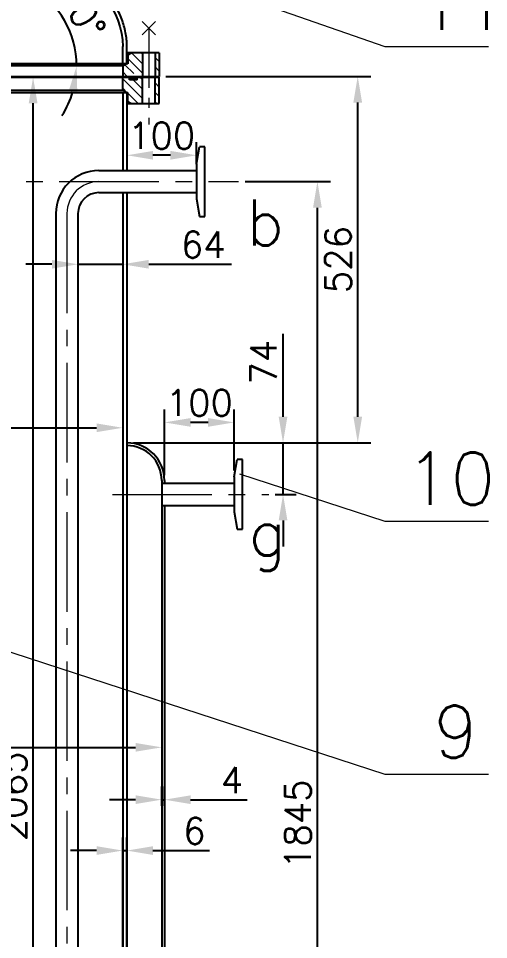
# Model space of a CAD drawing. Header units: millimetres. Extents: x 36080 to 36401, y 5729 to 6183.
# Drawn here: x 36197.3 to 36242.3, y 5992.6 to 6080.8 of the extents above; entities that cross this region are included whole.
import ezdxf

# ---------------------------------------------------------------- set-up
doc = ezdxf.new("R2010")
doc.units = ezdxf.units.MM
doc.linetypes.add('CENTER2', pattern=[28.575, 19.05, -3.175, 3.175, -3.175])
doc.layers.get('Defpoints').update_dxf_attribs({"lineweight": 18})
for name, color, linetype, lineweight in [('c', 7, 'Continuous', 25), ('dh', 7, 'CENTER2', 9), ('x', 7, 'Continuous', 9)]:
    doc.layers.add(name, color=color, linetype=linetype, lineweight=lineweight)
doc.styles.get("Standard").update_dxf_attribs({"font": '仿宋_GB2312.ttf', "width": 0.707})
doc.styles.add('样式 1', font='txt.shx')
doc.dimstyles.new('1-15', dxfattribs={"dimtxt": 2.5, "dimasz": 2.5, "dimexe": 1.25, "dimexo": 0.625, "dimtad": 1, "dimlfac": 15, "dimdsep": 46, "dimtxsty": 'Standard', "dimcen": 2.5, "dimadec": 0, "dimazin": 0, "dimtfac": 1, "dimtmove": 0, "dimatfit": 3, "dimfxl": 1, "dimarcsym": 0})

# ---------------------------------------------------------------- blocks, each defined once
blk = doc.blocks.new('*D67')
at = {"layer": 'Defpoints', "color": 0, "transparency": 16777216}
for p in [(36204.274, 6093.68), (36199.443, 6085.313), (36202.382, 6079.213), (36184.637, 6076.236), (36207.304, 6076.236)]:
    blk.add_point(p, dxfattribs=at)
at = {"layer": 'x', "color": 0, "lineweight": -2, "transparency": 16777216}
blk.add_line((36199.131, 6084.771), (36197.93, 6082.691), dxfattribs=at)
for start, end in [(76.5144, 93.0288), (0, 60), (326.9712, 343.4856)]:
    blk.add_arc((36194.203, 6076.236), 8.704, start, end, dxfattribs=at)
at = {"layer": 'x', "color": 0, "transparency": 16777216}
for points in [[(36196.387, 6085.087), (36196.078, 6084.313), (36198.555, 6083.774)], [(36202.135, 6073.822), (36202.96, 6073.702), (36202.906, 6076.236)]]:
    blk.add_solid(points, dxfattribs=at)
at = {"layer": 'x', "color": 0, "transparency": 16777216, "insert": (36203.364, 6081.525), "char_height": 2.5, "attachment_point": 5, "rotation": 300, "style": '样式 1'}
blk.add_mtext('60°', dxfattribs=at)
blk = doc.blocks.new('*D58')
at = {"layer": 'Defpoints', "color": 0, "transparency": 16777216}
for p in [(36153.97, 6064.533), (36207.304, 6056.719), (36207.304, 6041.611)]:
    blk.add_point(p, dxfattribs=at)
at = {"layer": 'x', "color": 0, "lineweight": -2, "transparency": 16777216}
for p, q in [((36153.97, 6063.908), (36153.97, 6040.361)), ((36207.304, 6056.094), (36207.304, 6040.361)), ((36156.47, 6041.611), (36204.804, 6041.611))]:
    blk.add_line(p, q, dxfattribs=at)
at = {"layer": 'x', "color": 0, "transparency": 16777216}
for points in [[(36156.47, 6042.028), (36156.47, 6041.194), (36153.97, 6041.611)], [(36204.804, 6042.028), (36204.804, 6041.194), (36207.304, 6041.611)]]:
    blk.add_solid(points, dxfattribs=at)
at = {"layer": 'x', "color": 0, "transparency": 16777216, "insert": (36187.724, 6043.486), "char_height": 2.5, "attachment_point": 5, "style": '样式 1'}
blk.add_mtext('%%c800', dxfattribs=at)
blk = doc.blocks.new('*D72')
at = {"layer": 'Defpoints', "color": 0, "transparency": 16777216}
for p in [(36150.237, 6036.569), (36211.037, 6036.569), (36211.037, 6011.026)]:
    blk.add_point(p, dxfattribs=at)
at = {"layer": 'x', "color": 0, "lineweight": -2, "transparency": 16777216}
for p, q in [((36150.237, 6035.944), (36150.237, 6009.776)), ((36211.037, 6035.944), (36211.037, 6009.776)), ((36152.737, 6011.026), (36208.537, 6011.026))]:
    blk.add_line(p, q, dxfattribs=at)
at = {"layer": 'x', "color": 0, "transparency": 16777216}
for points in [[(36152.737, 6011.443), (36152.737, 6010.61), (36150.237, 6011.026)], [(36208.537, 6011.443), (36208.537, 6010.61), (36211.037, 6011.026)]]:
    blk.add_solid(points, dxfattribs=at)
at = {"layer": 'x', "color": 0, "transparency": 16777216, "insert": (36187.937, 6012.901), "char_height": 2.5, "attachment_point": 5, "style": '样式 1'}
blk.add_mtext('%%c900', dxfattribs=at)
blk = doc.blocks.new('*D73')
at = {"layer": 'Defpoints', "color": 0, "transparency": 16777216}
for p in [(36207.704, 6040.169), (36222.642, 6040.169), (36221.27, 6035.236)]:
    blk.add_point(p, dxfattribs=at)
at = {"layer": 'x', "color": 0, "lineweight": -2, "transparency": 16777216}
for p, q in [((36222.642, 6042.669), (36222.642, 6050.586)), ((36208.329, 6040.169), (36223.892, 6040.169)), ((36222.642, 6035.236), (36222.642, 6040.169)), ((36221.895, 6035.236), (36223.892, 6035.236)), ((36222.642, 6032.736), (36222.642, 6030.236))]:
    blk.add_line(p, q, dxfattribs=at)
at = {"layer": 'x', "color": 0, "transparency": 16777216}
for points in [[(36222.226, 6042.669), (36223.059, 6042.669), (36222.642, 6040.169)], [(36222.226, 6032.736), (36223.059, 6032.736), (36222.642, 6035.236)]]:
    blk.add_solid(points, dxfattribs=at)
at = {"layer": 'x', "color": 0, "transparency": 16777216, "insert": (36220.767, 6047.878), "char_height": 2.5, "attachment_point": 5, "rotation": 90, "style": '样式 1'}
blk.add_mtext('74', dxfattribs=at)
blk = doc.blocks.new('*D59')
at = {"layer": 'Defpoints', "color": 0, "transparency": 16777216}
for p in [(36210.804, 6075.236), (36229.787, 6075.236), (36208.329, 6040.169)]:
    blk.add_point(p, dxfattribs=at)
at = {"layer": 'x', "color": 0, "lineweight": -2, "transparency": 16777216}
for p, q in [((36211.429, 6075.236), (36231.037, 6075.236)), ((36229.787, 6042.669), (36229.787, 6072.736)), ((36208.954, 6040.169), (36231.037, 6040.169))]:
    blk.add_line(p, q, dxfattribs=at)
at = {"layer": 'x', "color": 0, "transparency": 16777216}
for points in [[(36229.37, 6072.736), (36230.204, 6072.736), (36229.787, 6075.236)], [(36229.37, 6042.669), (36230.204, 6042.669), (36229.787, 6040.169)]]:
    blk.add_solid(points, dxfattribs=at)
at = {"layer": 'x', "color": 0, "transparency": 16777216, "insert": (36227.912, 6057.703), "char_height": 2.5, "attachment_point": 5, "rotation": 90, "style": '样式 1'}
blk.add_mtext('526', dxfattribs=at)
blk = doc.blocks.new('*D83')
at = {"layer": 'Defpoints', "color": 0, "transparency": 16777216}
for p in [(36207.304, 6064.109), (36203.03, 6062.109), (36203.03, 6057.256)]:
    blk.add_point(p, dxfattribs=at)
at = {"layer": 'x', "color": 0, "lineweight": -2, "transparency": 16777216}
for p, q in [((36207.304, 6063.484), (36207.304, 6056.006)), ((36203.03, 6061.484), (36203.03, 6056.006)), ((36200.53, 6057.256), (36198.03, 6057.256)), ((36203.03, 6057.256), (36207.304, 6057.256)), ((36209.804, 6057.256), (36217.72, 6057.256))]:
    blk.add_line(p, q, dxfattribs=at)
at = {"layer": 'x', "color": 0, "transparency": 16777216}
for points in [[(36200.53, 6057.672), (36200.53, 6056.839), (36203.03, 6057.256)], [(36209.804, 6057.672), (36209.804, 6056.839), (36207.304, 6057.256)]]:
    blk.add_solid(points, dxfattribs=at)
at = {"layer": 'x', "color": 0, "transparency": 16777216, "insert": (36215.012, 6059.131), "char_height": 2.5, "attachment_point": 5, "style": '样式 1'}
blk.add_mtext('64', dxfattribs=at)
blk = doc.blocks.new('*D84')
at = {"layer": 'Defpoints', "color": 0, "transparency": 16777216}
for p in [(36218.393, 6065.169), (36225.93, 6065.169), (36182.322, 5942.169)]:
    blk.add_point(p, dxfattribs=at)
at = {"layer": 'x', "color": 0, "lineweight": -2, "transparency": 16777216}
for p, q in [((36219.018, 6065.169), (36227.18, 6065.169)), ((36225.93, 5944.669), (36225.93, 6062.669)), ((36182.947, 5942.169), (36227.18, 5942.169))]:
    blk.add_line(p, q, dxfattribs=at)
at = {"layer": 'x', "color": 0, "transparency": 16777216}
for points in [[(36225.513, 6062.669), (36226.347, 6062.669), (36225.93, 6065.169)], [(36225.513, 5944.669), (36226.347, 5944.669), (36225.93, 5942.169)]]:
    blk.add_solid(points, dxfattribs=at)
at = {"layer": 'x', "color": 0, "transparency": 16777216, "insert": (36224.055, 6003.669), "char_height": 2.5, "attachment_point": 5, "rotation": 90, "style": '样式 1'}
blk.add_mtext('1845', dxfattribs=at)
blk = doc.blocks.new('*D62')
at = {"layer": 'Defpoints', "color": 0, "transparency": 16777216}
for p in [(36207.704, 6068.503), (36207.704, 6067.686), (36214.37, 6066.229)]:
    blk.add_point(p, dxfattribs=at)
at = {"layer": 'x', "color": 0, "lineweight": -2, "transparency": 16777216}
for p, q in [((36214.37, 6066.854), (36214.37, 6068.936)), ((36207.704, 6067.878), (36207.704, 6066.436)), ((36211.87, 6067.686), (36210.204, 6067.686))]:
    blk.add_line(p, q, dxfattribs=at)
at = {"layer": 'x', "color": 0, "transparency": 16777216}
for points in [[(36210.204, 6068.102), (36210.204, 6067.269), (36207.704, 6067.686)], [(36211.87, 6068.102), (36211.87, 6067.269), (36214.37, 6067.686)]]:
    blk.add_solid(points, dxfattribs=at)
at = {"layer": 'x', "color": 0, "transparency": 16777216, "insert": (36211.037, 6069.561), "char_height": 2.5, "attachment_point": 5, "style": '样式 1'}
blk.add_mtext('100', dxfattribs=at)
blk = doc.blocks.new('*D85')
at = {"layer": 'Defpoints', "color": 0, "transparency": 16777216}
for p in [(36211.304, 6042.121), (36217.97, 6036.903), (36211.304, 6036.433)]:
    blk.add_point(p, dxfattribs=at)
at = {"layer": 'x', "color": 0, "lineweight": -2, "transparency": 16777216}
for p, q in [((36211.304, 6037.058), (36211.304, 6043.371)), ((36217.97, 6037.528), (36217.97, 6043.371)), ((36215.47, 6042.121), (36213.804, 6042.121))]:
    blk.add_line(p, q, dxfattribs=at)
at = {"layer": 'x', "color": 0, "transparency": 16777216}
for points in [[(36213.804, 6042.538), (36213.804, 6041.705), (36211.304, 6042.121)], [(36215.47, 6042.538), (36215.47, 6041.705), (36217.97, 6042.121)]]:
    blk.add_solid(points, dxfattribs=at)
at = {"layer": 'x', "color": 0, "transparency": 16777216, "insert": (36214.637, 6043.996), "char_height": 2.5, "attachment_point": 5, "style": '样式 1'}
blk.add_mtext('100', dxfattribs=at)
blk = doc.blocks.new('*D97')
at = {"layer": 'Defpoints', "color": 0, "transparency": 16777216}
for p in [(36211.037, 6006.019), (36211.037, 6004.806), (36211.304, 6004.806)]:
    blk.add_point(p, dxfattribs=at)
at = {"layer": 'x', "color": 0, "lineweight": -2, "transparency": 16777216}
for p, q in [((36211.037, 6005.431), (36211.037, 6007.269)), ((36211.304, 6005.431), (36211.304, 6007.269)), ((36208.537, 6006.019), (36206.037, 6006.019)), ((36211.037, 6006.019), (36211.304, 6006.019)), ((36213.804, 6006.019), (36219.22, 6006.019))]:
    blk.add_line(p, q, dxfattribs=at)
at = {"layer": 'x', "color": 0, "transparency": 16777216}
for points in [[(36208.537, 6006.436), (36208.537, 6005.602), (36211.037, 6006.019)], [(36213.804, 6006.436), (36213.804, 6005.602), (36211.304, 6006.019)]]:
    blk.add_solid(points, dxfattribs=at)
at = {"layer": 'x', "color": 0, "transparency": 16777216, "insert": (36217.762, 6007.894), "char_height": 2.5, "attachment_point": 5, "style": '样式 1'}
blk.add_mtext('4', dxfattribs=at)
blk = doc.blocks.new('*D98')
at = {"layer": 'Defpoints', "color": 0, "transparency": 16777216}
for p in [(36207.704, 6001.148), (36207.304, 5985.097), (36207.704, 5985.097)]:
    blk.add_point(p, dxfattribs=at)
at = {"layer": 'x', "color": 0, "lineweight": -2, "transparency": 16777216}
for p, q in [((36207.304, 5985.722), (36207.304, 6002.398)), ((36207.704, 5985.722), (36207.704, 6002.398)), ((36204.804, 6001.148), (36202.304, 6001.148)), ((36207.304, 6001.148), (36207.704, 6001.148)), ((36210.204, 6001.148), (36215.62, 6001.148))]:
    blk.add_line(p, q, dxfattribs=at)
at = {"layer": 'x', "color": 0, "transparency": 16777216}
for points in [[(36204.804, 6001.565), (36204.804, 6000.731), (36207.304, 6001.148)], [(36210.204, 6001.565), (36210.204, 6000.731), (36207.704, 6001.148)]]:
    blk.add_solid(points, dxfattribs=at)
at = {"layer": 'x', "color": 0, "transparency": 16777216, "insert": (36214.162, 6003.023), "char_height": 2.5, "attachment_point": 5, "style": '样式 1'}
blk.add_mtext('6', dxfattribs=at)
blk = doc.blocks.new('*D99')
at = {"layer": 'Defpoints', "color": 0, "transparency": 16777216}
for p in [(36150.47, 6075.169), (36198.736, 6075.169), (36180.637, 5937.503)]:
    blk.add_point(p, dxfattribs=at)
at = {"layer": 'x', "color": 0, "lineweight": -2, "transparency": 16777216}
for p, q in [((36151.095, 6075.169), (36199.986, 6075.169)), ((36198.736, 5940.003), (36198.736, 6072.669)), ((36181.262, 5937.503), (36199.986, 5937.503))]:
    blk.add_line(p, q, dxfattribs=at)
at = {"layer": 'x', "color": 0, "transparency": 16777216}
for points in [[(36198.32, 6072.669), (36199.153, 6072.669), (36198.736, 6075.169)], [(36198.32, 5940.003), (36199.153, 5940.003), (36198.736, 5937.503)]]:
    blk.add_solid(points, dxfattribs=at)
at = {"layer": 'x', "color": 0, "transparency": 16777216, "insert": (36196.861, 6006.336), "char_height": 2.5, "attachment_point": 5, "rotation": 90, "style": '样式 1'}
blk.add_mtext('2065', dxfattribs=at)

msp = doc.modelspace()

# ---------------------------------------------------------------- hatches: boundary and pattern name
at = {"layer": 'x'}
h = msp.add_hatch(dxfattribs=at)
h.set_pattern_fill('ANSI31', color=256, scale=0.2, angle=-90, style=0)
h.set_pattern_definition([(315, (36162.0125, 6097.5988), (0.449013, 0.449013), [])])
h.paths.add_polyline_path([(36210.40361, 6075.2359), (36210.80361, 6075.2359), (36210.80361, 6077.50257), (36210.40361, 6077.50257)])
h.paths.add_polyline_path([(36209.20361, 6077.50257), (36208.15002, 6077.50257), (36207.80361, 6077.30257), (36207.80361, 6076.4359), (36207.65002, 6076.4359), (36207.30361, 6076.2359), (36207.30361, 6075.2359), (36207.97027, 6075.2359), (36207.97027, 6075.50257), (36208.70361, 6075.50257), (36208.70361, 6075.2359), (36209.20361, 6075.2359)])
h = msp.add_hatch(dxfattribs=at)
h.set_pattern_fill('ANSI31', color=256, scale=0.2, angle=90, style=0)
h.set_pattern_definition([(135, (36409.2502, 5876.65785), (-0.4490128, -0.4490128), [])])
h.paths.add_polyline_path([(36210.80361, 6072.6359), (36210.40361, 6072.6359), (36210.40361, 6075.16923), (36210.80361, 6075.16923)])
h.paths.add_polyline_path([(36209.20361, 6072.6359), (36208.15002, 6072.6359), (36207.80361, 6072.8359), (36207.80361, 6073.70257), (36207.65002, 6073.70257), (36207.30361, 6073.90257), (36207.30361, 6075.16923), (36207.97027, 6075.16923), (36207.97027, 6074.90257), (36208.70361, 6074.90257), (36208.70361, 6075.16923), (36209.20361, 6075.16923)])
msp.add_hatch(color=256, dxfattribs=at).paths.add_polyline_path([(36207.97027, 6075.16923), (36207.97027, 6075.2359), (36208.70361, 6075.2359), (36208.70361, 6075.16923), (36208.70361, 6074.90257), (36207.97027, 6074.90257)])

# ---------------------------------------------------------------- linework, layer by layer
at = {"layer": 'c'}
for p, q in [((36207.30361, 6076.4359), (36207.30361, 6078.10257)), ((36207.70361, 6076.4359), (36207.70361, 6078.10257)), ((36210.80361, 6077.50257), (36207.70361, 6077.50257)), ((36207.80361, 6077.30257), (36207.70361, 6077.30257)), ((36207.80361, 6077.30257), (36208.15002, 6077.50257)), ((36207.80361, 6077.30257), (36207.80361, 6076.4359)), ((36209.20361, 6077.50257), (36209.20361, 6075.2359)), ((36210.40361, 6077.50257), (36210.40361, 6075.2359)), ((36210.80361, 6077.50257), (36210.80361, 6075.2359)), ((36207.80361, 6076.4359), (36184.63694, 6076.4359)), ((36207.30361, 6076.2359), (36207.65002, 6076.4359)), ((36207.30361, 6076.2359), (36184.63694, 6076.2359)), ((36207.30361, 6076.2359), (36207.30361, 6075.2359)), ((36184.63694, 6075.2359), (36210.80361, 6075.2359)), ((36184.63694, 6075.16923), (36210.80361, 6075.16923)), ((36207.30361, 6073.90257), (36207.30361, 6075.16923)), ((36207.97027, 6074.90257), (36207.97027, 6075.16923)), ((36208.70361, 6074.90257), (36207.97027, 6074.90257)), ((36208.70361, 6074.90257), (36208.70361, 6075.16923)), ((36209.20361, 6072.6359), (36209.20361, 6075.16923)), ((36210.40361, 6072.6359), (36210.40361, 6075.16923)), ((36210.80361, 6072.6359), (36210.80361, 6075.16923)), ((36184.63694, 6073.90257), (36207.30361, 6073.90257)), ((36184.63694, 6073.70257), (36207.80361, 6073.70257)), ((36207.30361, 6073.90257), (36207.65002, 6073.70257)), ((36207.30361, 6073.70257), (36207.30361, 6066.22923)), ((36207.70361, 6073.70257), (36207.70361, 6066.22923)), ((36207.80361, 6072.8359), (36207.80361, 6073.70257)), ((36207.70361, 6072.8359), (36207.80361, 6072.8359)), ((36207.80361, 6072.8359), (36208.15002, 6072.6359)), ((36207.70361, 6072.6359), (36210.80361, 6072.6359)), ((36214.37027, 6066.8359), (36214.66415, 6068.50257)), ((36215.17027, 6068.50257), (36214.66415, 6068.50257)), ((36215.17027, 6061.8359), (36215.17027, 6068.50257)), ((36214.37027, 6066.8359), (36214.37027, 6063.50257)), ((36205.03027, 6066.22923), (36214.37027, 6066.22923)), ((36205.03027, 6064.10923), (36214.37027, 6064.10923)), ((36207.30361, 6064.10923), (36207.30361, 5950.8359)), ((36207.70361, 6064.10923), (36207.70361, 5969.56257)), ((36214.37027, 6063.50257), (36214.66415, 6061.8359)), ((36200.91027, 6062.10923), (36200.91027, 5950.9559)), ((36203.03027, 6062.10923), (36203.03027, 5950.8359)), ((36214.66415, 6061.8359), (36215.17027, 6061.8359)), ((36217.97027, 6036.90257), (36218.26415, 6038.56923)), ((36218.77027, 6038.56923), (36218.26415, 6038.56923)), ((36218.77027, 6031.90257), (36218.77027, 6038.56923)), ((36217.97027, 6036.90257), (36217.97027, 6033.56923)), ((36211.03694, 6036.56923), (36211.03694, 5975.4359)), ((36211.03694, 6036.2959), (36217.97027, 6036.2959)), ((36211.30361, 6036.56923), (36211.30361, 6036.2959)), ((36211.03694, 6034.1759), (36217.97027, 6034.1759)), ((36211.30361, 6034.1759), (36211.30361, 5975.4359)), ((36217.97027, 6033.56923), (36218.26415, 6031.90257)), ((36218.26415, 6031.90257), (36218.77027, 6031.90257))]:
    msp.add_line(p, q, dxfattribs=at)
for centre, radius, start, end in [((36205.03027, 6062.10923), 4.12, 90, 180), ((36205.03027, 6062.10923), 2, 90, 180), ((36207.70361, 6036.56923), 3.6, 0, 90), ((36207.70361, 6036.56923), 3.33333, 0, 90)]:
    msp.add_arc(centre, radius, start, end, dxfattribs=at)
at = {"layer": 'c', "extrusion": (0, 0, -1)}
msp.add_ellipse((36180.63694, 6078.10257), major_axis=(-26.66667, 0), ratio=0.5, start_param=1.67094931, end_param=3.14159265, dxfattribs=at)
at = {"layer": 'c'}
msp.add_open_spline([(36207.70361, 6078.10257), (36207.70361, 6078.54158), (36207.66263, 6078.98058), (36207.49957, 6079.85294), (36207.37751, 6080.28628), (36207.05463, 6081.14243), (36206.85383, 6081.56524), (36206.13377, 6082.81935), (36205.49829, 6083.62842), (36203.94773, 6085.16396), (36203.03255, 6085.89058), (36200.95549, 6087.24108), (36199.79355, 6087.86494), (36197.26275, 6088.99114), (36195.8939, 6089.49342), (36192.99616, 6090.36047), (36191.46732, 6090.72519), (36188.30225, 6091.30514), (36186.66609, 6091.52035), (36184.44022, 6091.7037), (36183.873, 6091.74114), (36183.30399, 6091.76951)], degree=3, knots=[0, 0, 0, 0, 0.09318762, 0.09318762, 0.18637524, 0.18637524, 0.27956286, 0.27956286, 0.4675555, 0.4675555, 0.65554814, 0.65554814, 0.84354078, 0.84354078, 1.03153342, 1.03153342, 1.21952606, 1.21952606, 1.4075187, 1.4075187, 1.47136527, 1.47136527, 1.47136527, 1.47136527], dxfattribs=at)
at = {"layer": 'dh', "ltscale": 0.3}
msp.add_line((36209.80361, 6079.84848), (36209.80361, 6070.62698), dxfattribs=at)
at = {"layer": 'dh', "ltscale": 0.5}
for p, q in [((36144.08918, 6065.16923), (36218.39297, 6065.16923)), ((36201.97027, 6062.10923), (36201.97027, 5950.8359)), ((36206.31779, 6035.2359), (36221.27006, 6035.2359))]:
    msp.add_line(p, q, dxfattribs=at)
msp.add_arc((36205.03027, 6062.10923), 3.06, 90, 180, dxfattribs=at)
at = {"layer": 'x'}
for p, q in [((36201.77046, 6088.76472), (36232.3688, 6078.10947)), ((36210.44088, 6080.48575), (36209.16634, 6079.21121)), ((36209.16634, 6080.48575), (36210.44088, 6079.21121)), ((36232.3688, 6078.10947), (36242.28762, 6078.10947)), ((36218.48385, 6037.1955), (36232.3688, 6032.66275)), ((36232.3688, 6032.66275), (36242.28762, 6032.66275)), ((36180.63694, 6025.33677), (36232.3688, 6008.44887)), ((36232.3688, 6008.44887), (36242.28762, 6008.44887))]:
    msp.add_line(p, q, dxfattribs=at)

# ---------------------------------------------------------------- texts
at = {"style": '样式 1'}
for s, p in [('11', (36235.46858, 6079.6939)), ('10', (36234.37135, 6034.24718)), ('9', (36237.02366, 6010.0333))]:
    msp.add_text(s, height=5, dxfattribs=at).set_placement(p)
at = {"layer": 'x', "style": '样式 1'}
for s, p in [('b', (36219.16168, 6059.05401)), ('g', (36219.33648, 6029.37947))]:
    msp.add_text(s, height=4.4, dxfattribs=at).set_placement(p)

# ---------------------------------------------------------------- dimensions: what is measured, and where the dimension line sits
at = {"layer": 'x'}
dim = msp.add_angular_dim_2l(base=(36202.38154, 6079.21274), line1=((36207.30361, 6076.2359), (36184.63694, 6076.2359)), line2=((36204.27417, 6093.68015), (36199.44319, 6085.31265)), dimstyle='1-15', override={"dimtxsty": '样式 1'}, dxfattribs=at)
dim.commit()
dim.dimension.update_dxf_attribs({"geometry": '*D67', "text_midpoint": (36203.36416, 6081.52525)})
for base, p1, p2, picture, middle in [((36198.73629, 6075.16923), (36180.63694, 5937.50257), (36150.47027, 6075.16923), '*D99', (36196.86129, 6006.3359)), ((36229.78699, 6075.2359), (36208.32861, 6040.16923), (36210.80361, 6075.2359), '*D59', (36227.91199, 6057.70257)), ((36225.93003, 6065.16923), (36182.32194, 5942.16923), (36218.39297, 6065.16923), '*D84', (36224.05503, 6003.66923)), ((36222.64238, 6040.16923), (36221.27006, 6035.2359), (36207.70361, 6040.16923), '*D73', (36220.76738, 6047.87757))]:
    dim = msp.add_linear_dim(base=base, p1=p1, p2=p2, angle=90, dimstyle='1-15', override={"dimtxsty": '样式 1'}, dxfattribs=at)
    dim.commit()
    dim.dimension.update_dxf_attribs({"geometry": picture, "text_midpoint": middle})
for base, p1, p2, picture, middle in [((36207.70361, 6067.68558), (36214.37027, 6066.22923), (36207.70361, 6068.50257), '*D62', (36211.03694, 6069.56058)), ((36211.30361, 6042.12136), (36217.97027, 6036.90257), (36211.30361, 6036.43257), '*D85', (36214.63694, 6043.99636)), ((36207.70361, 6001.14792), (36207.30361, 5985.09716), (36207.70361, 5985.09716), '*D98', (36214.16194, 6003.02292))]:
    dim = msp.add_linear_dim(base=base, p1=p1, p2=p2, dimstyle='1-15', override={"dimtxsty": '样式 1'}, dxfattribs=at)
    dim.commit()
    dim.dimension.update_dxf_attribs({"geometry": picture, "text_midpoint": middle})
for base, p1, p2, text, picture, middle in [((36207.30361, 6041.61115), (36153.97027, 6064.53257), (36207.30361, 6056.71936), '%%c<>', '*D58', (36187.72429, 6041.61115)), ((36211.03694, 6011.02634), (36150.23694, 6036.56923), (36211.03694, 6036.56923), '%%c900', '*D72', (36187.93728, 6011.02634))]:
    dim = msp.add_linear_dim(base=base, p1=p1, p2=p2, text=text, dimstyle='1-15', override={"dimtxsty": '样式 1'}, dxfattribs=at)
    dim.commit()
    dim.dimension.update_dxf_attribs({"geometry": picture, "text_midpoint": middle, "dimtype": 160})
for base, p1, p2, override, picture, middle in [((36203.03027, 6057.25574), (36207.30361, 6064.10923), (36203.03027, 6062.10923), {"dimdec": 0, "dimtxsty": '样式 1'}, '*D83', (36215.01194, 6057.25574)), ((36211.03694, 6006.01898), (36211.30361, 6004.8059), (36211.03694, 6004.8059), {"dimtxsty": '样式 1'}, '*D97', (36217.76194, 6006.01898))]:
    dim = msp.add_linear_dim(base=base, p1=p1, p2=p2, dimstyle='1-15', override=override, dxfattribs=at)
    dim.commit()
    dim.dimension.update_dxf_attribs({"geometry": picture, "text_midpoint": middle, "dimtype": 160})

doc.saveas('drawing.dxf')
